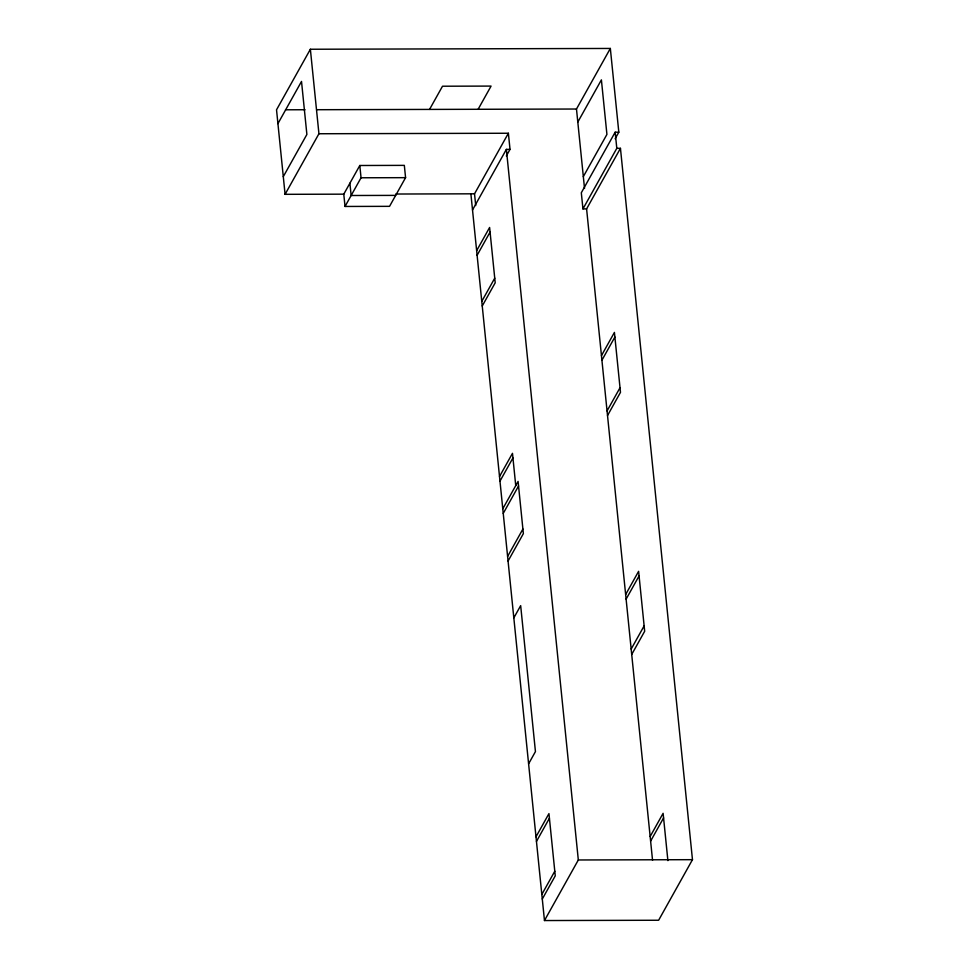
<?xml version="1.0" encoding="UTF-8"?>
<svg xmlns="http://www.w3.org/2000/svg" width="969" height="969" viewBox="0 0 969 969"><rect width="100%" height="100%" fill="white"/><g stroke="black" fill="none" stroke-linecap="round" stroke-linejoin="round"><path stroke-width="1.45" d="M615.133 138.773L618.816 132.184L610.337 48.45L310.371 49.249L276.528 109.812L285.08 194.321L343.777 194.163L359.802 165.493L404.327 165.372L405.575 177.666L389.55 206.336L345.025 206.458L343.777 194.163M277.921 123.644L301.516 81.432L306.882 134.449L283.287 176.649M285.08 194.321L318.934 133.746L310.371 49.249M345.025 206.458L361.049 177.775L359.802 165.493M429.546 109.412L442.506 86.217L491.077 86.084L478.117 109.279M475.718 205.549L474.531 193.812L508.386 133.25L318.934 133.746M472.521 209.958L506.375 149.383L510.021 149.383L508.386 133.25M506.339 155.961L510.021 149.383M476.639 250.68L489.611 227.473L495.207 282.791L482.247 305.986M477.111 255.283L490.072 232.088M584.525 188.434L576.482 109.025L610.337 48.45M577.803 122.082L601.398 79.87L606.921 134.412L583.326 176.624M481.775 301.371L494.735 278.176M618.816 132.184L615.17 132.196L581.315 192.77L582.95 208.904L586.596 208.892L620.451 148.318L616.805 148.33L582.95 208.904M499.507 476.53L512.48 453.335L515.738 485.59M499.98 481.133L512.94 457.937M502.778 508.798L518.088 481.411L523.369 533.64L508.071 561.027M503.238 513.4L518.548 486.014M601.458 355.611L614.419 332.415L620.487 392.336L607.527 415.531M601.919 360.226L614.891 337.03M507.599 556.424L522.909 529.038M607.054 410.929L620.015 387.733M513.824 617.883L520.668 605.637L535.445 751.593L528.602 763.838M625.647 594.53L638.607 571.335L644.676 631.255L631.715 654.45M626.107 599.133L639.08 575.937M631.17 649.073L644.131 625.877M535.99 836.816L548.951 813.621L555.261 875.843L542.289 899.038M536.463 841.419L549.423 818.224M541.828 894.435L554.789 871.228M620.451 148.318L692.472 859.673L658.629 920.247L544.469 920.55L578.323 859.975L506.375 149.383M650.151 836.513L663.111 813.318L667.895 860.629M650.611 841.116L663.583 817.921M285.528 109.788L305.029 109.739M317.033 109.715L576.482 109.025M361.049 177.775L405.575 177.666M395.812 194.03L474.531 193.812M395.667 195.387L351.141 195.496L349.894 183.214M578.323 859.975L692.472 859.673M615.17 132.196L616.805 148.33M586.596 208.892L652.549 860.266M470.886 193.824L544.469 920.55"/></g></svg>
